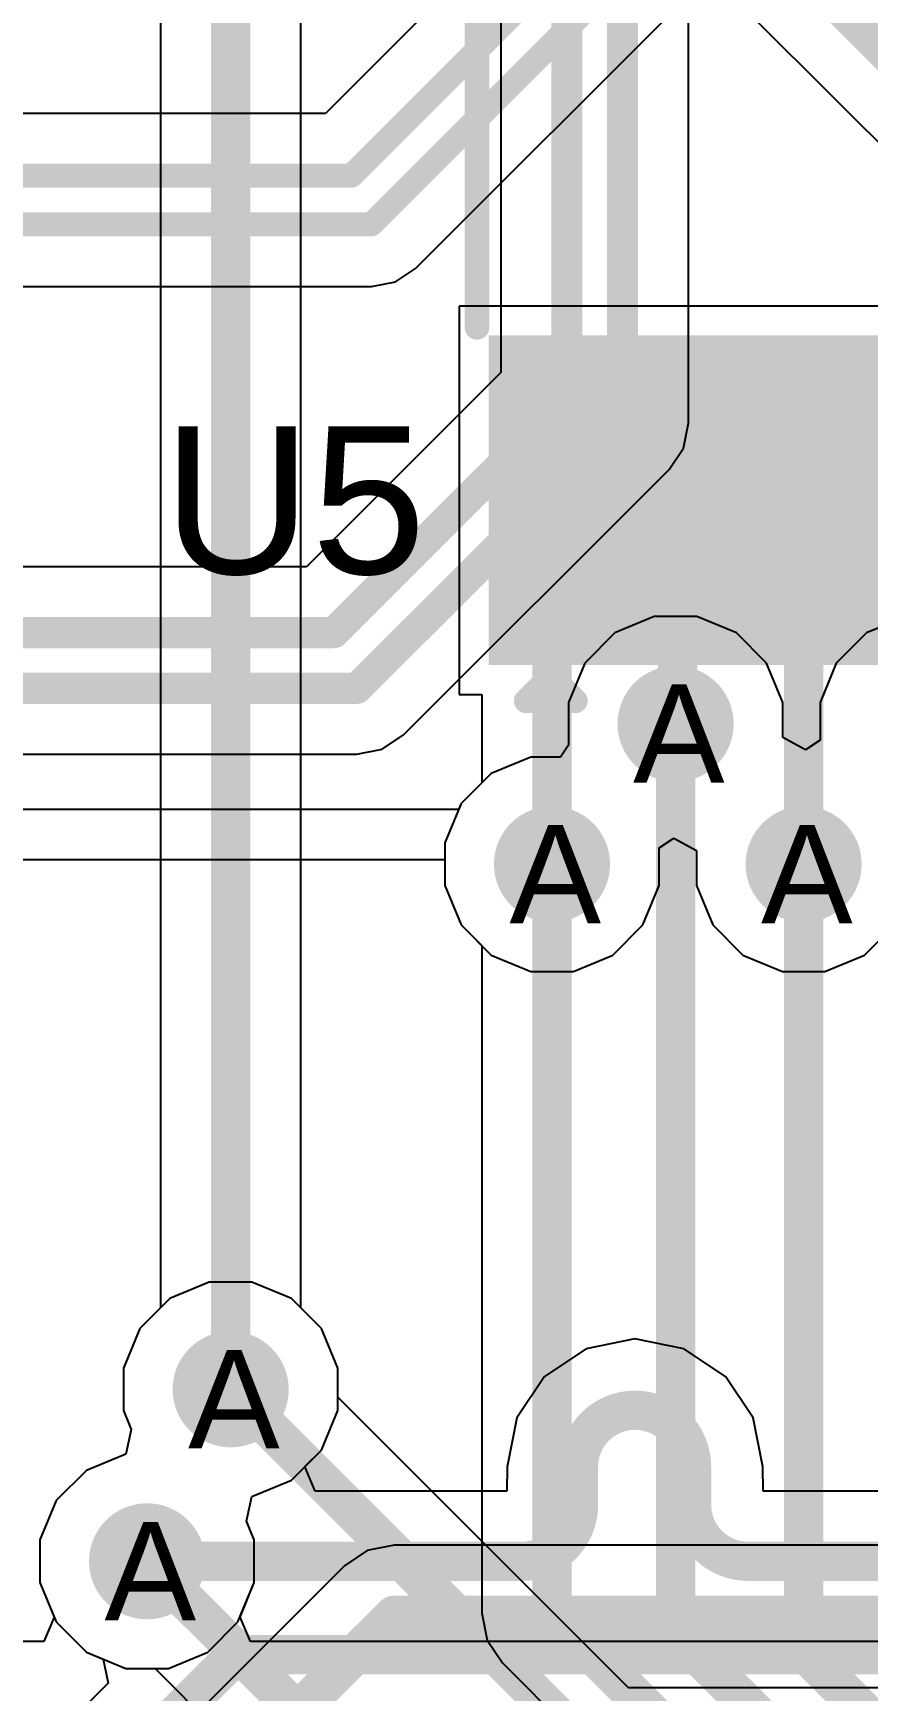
# Model space of a CAD drawing. Header units: inches. Extents: x 0 to 208, y 0 to 213.
# Drawn here: x 2.0308 to 2.2006, y 3.3466 to 3.684 of the extents above; entities that cross this region are included whole.
import ezdxf

# ---------------------------------------------------------------- set-up
doc = ezdxf.new("R2010")
doc.units = ezdxf.units.IN
doc.header["$MEASUREMENT"] = 0
for name, color, linetype in [('Bottom Layer', 5, 'Continuous'), ('Drill Drawing', 1, 'Continuous'), ('L2_GND1', 16, 'Continuous'), ('L3_SIG1', 76, 'Continuous'), ('L4_PWR', 90, 'Continuous'), ('L5_GND2', 156, 'Continuous'), ('L6_SIG2', 130, 'Continuous'), ('L7_GND3', 216, 'Continuous'), ('Top Layer', 1, 'Continuous'), ('Top Overlay', 2, 'Continuous'), ('Top Paste', 8, 'Continuous'), ('Top Solder', 216, 'Continuous'), ('Via Holes', 16, 'Continuous')]:
    doc.layers.add(name, color=color, linetype=linetype)
doc.styles.add('Arial', font='', dxfattribs={"height": 0.2})
doc.styles.get('Arial').set_extended_font_data('Arial')

# ---------------------------------------------------------------- blocks, each defined once
blk = doc.blocks.new('24_TSSOP_409')
at = {"layer": 'Top Layer'}
for points in [[(-0.1437, 0.14961), (-0.08464, 0.14961), (-0.08464, 0.13189), (-0.1437, 0.13189)], [(0.08465, 0.14961), (0.1437, 0.14961), (0.1437, 0.13189), (0.08465, 0.13189)], [(-0.1437, 0.12401), (-0.08464, 0.12401), (-0.08464, 0.1063), (-0.1437, 0.1063)], [(0.08465, 0.12401), (0.1437, 0.12401), (0.1437, 0.1063), (0.08465, 0.1063)], [(-0.1437, 0.09842), (-0.08464, 0.09842), (-0.08464, 0.08071), (-0.1437, 0.08071)], [(0.08465, 0.09842), (0.1437, 0.09842), (0.1437, 0.08071), (0.08465, 0.08071)], [(-0.1437, 0.07283), (-0.08464, 0.07283), (-0.08464, 0.05512), (-0.1437, 0.05512)], [(0.08465, 0.07283), (0.1437, 0.07283), (0.1437, 0.05512), (0.08465, 0.05512)], [(-0.1437, 0.04724), (-0.08464, 0.04724), (-0.08464, 0.02953), (-0.1437, 0.02953)], [(0.08465, 0.04724), (0.1437, 0.04724), (0.1437, 0.02953), (0.08465, 0.02953)], [(-0.1437, 0.02165), (-0.08464, 0.02165), (-0.08464, 0.00394), (-0.1437, 0.00394)], [(0.08465, 0.02165), (0.1437, 0.02165), (0.1437, 0.00394), (0.08465, 0.00394)], [(-0.1437, -0.00394), (-0.08464, -0.00394), (-0.08464, -0.02165), (-0.1437, -0.02165)], [(0.08465, -0.00394), (0.1437, -0.00394), (0.1437, -0.02165), (0.08465, -0.02165)], [(-0.1437, -0.02953), (-0.08464, -0.02953), (-0.08464, -0.04724), (-0.1437, -0.04724)], [(0.08465, -0.02953), (0.1437, -0.02953), (0.1437, -0.04724), (0.08465, -0.04724)], [(-0.1437, -0.05512), (-0.08464, -0.05512), (-0.08464, -0.07284), (-0.1437, -0.07284)], [(0.08465, -0.05512), (0.1437, -0.05512), (0.1437, -0.07284), (0.08465, -0.07284)], [(-0.1437, -0.08071), (-0.08464, -0.08071), (-0.08464, -0.09843), (-0.1437, -0.09843)], [(0.08465, -0.08071), (0.1437, -0.08071), (0.1437, -0.09843), (0.08465, -0.09843)], [(-0.1437, -0.1063), (-0.08464, -0.1063), (-0.08464, -0.12402), (-0.1437, -0.12402)], [(0.08465, -0.1063), (0.1437, -0.1063), (0.1437, -0.12402), (0.08465, -0.12402)], [(-0.1437, -0.13189), (-0.08464, -0.13189), (-0.08464, -0.14961), (-0.1437, -0.14961)], [(0.08465, -0.13189), (0.1437, -0.13189), (0.1437, -0.14961), (0.08465, -0.14961)]]:
    blk.add_hatch(color=1, dxfattribs=at).paths.add_polyline_path(points)
at = {"layer": 'Top Paste'}
for points in [[(-0.1437, 0.14961), (-0.08464, 0.14961), (-0.08464, 0.13189), (-0.1437, 0.13189)], [(0.08465, 0.14961), (0.1437, 0.14961), (0.1437, 0.13189), (0.08465, 0.13189)], [(-0.1437, 0.12401), (-0.08464, 0.12401), (-0.08464, 0.1063), (-0.1437, 0.1063)], [(0.08465, 0.12401), (0.1437, 0.12401), (0.1437, 0.1063), (0.08465, 0.1063)], [(-0.1437, 0.09842), (-0.08464, 0.09842), (-0.08464, 0.08071), (-0.1437, 0.08071)], [(0.08465, 0.09842), (0.1437, 0.09842), (0.1437, 0.08071), (0.08465, 0.08071)], [(-0.1437, 0.07283), (-0.08464, 0.07283), (-0.08464, 0.05512), (-0.1437, 0.05512)], [(0.08465, 0.07283), (0.1437, 0.07283), (0.1437, 0.05512), (0.08465, 0.05512)], [(-0.1437, 0.04724), (-0.08464, 0.04724), (-0.08464, 0.02953), (-0.1437, 0.02953)], [(0.08465, 0.04724), (0.1437, 0.04724), (0.1437, 0.02953), (0.08465, 0.02953)], [(-0.1437, 0.02165), (-0.08464, 0.02165), (-0.08464, 0.00394), (-0.1437, 0.00394)], [(0.08465, 0.02165), (0.1437, 0.02165), (0.1437, 0.00394), (0.08465, 0.00394)], [(-0.1437, -0.00394), (-0.08464, -0.00394), (-0.08464, -0.02165), (-0.1437, -0.02165)], [(0.08465, -0.00394), (0.1437, -0.00394), (0.1437, -0.02165), (0.08465, -0.02165)], [(-0.1437, -0.02953), (-0.08464, -0.02953), (-0.08464, -0.04724), (-0.1437, -0.04724)], [(0.08465, -0.02953), (0.1437, -0.02953), (0.1437, -0.04724), (0.08465, -0.04724)], [(-0.1437, -0.05512), (-0.08464, -0.05512), (-0.08464, -0.07284), (-0.1437, -0.07284)], [(0.08465, -0.05512), (0.1437, -0.05512), (0.1437, -0.07284), (0.08465, -0.07284)], [(-0.1437, -0.08071), (-0.08464, -0.08071), (-0.08464, -0.09843), (-0.1437, -0.09843)], [(0.08465, -0.08071), (0.1437, -0.08071), (0.1437, -0.09843), (0.08465, -0.09843)], [(-0.1437, -0.1063), (-0.08464, -0.1063), (-0.08464, -0.12402), (-0.1437, -0.12402)], [(0.08465, -0.1063), (0.1437, -0.1063), (0.1437, -0.12402), (0.08465, -0.12402)], [(-0.1437, -0.13189), (-0.08464, -0.13189), (-0.08464, -0.14961), (-0.1437, -0.14961)], [(0.08465, -0.13189), (0.1437, -0.13189), (0.1437, -0.14961), (0.08465, -0.14961)]]:
    blk.add_hatch(color=8, dxfattribs=at).paths.add_polyline_path(points)
at = {"layer": 'Top Solder'}
for points in [[(-0.1477, 0.15361), (-0.08064, 0.15361), (-0.08064, 0.12789), (-0.1477, 0.12789)], [(0.08065, 0.15361), (0.1477, 0.15361), (0.1477, 0.12789), (0.08065, 0.12789)], [(-0.1477, 0.12801), (-0.08064, 0.12801), (-0.08064, 0.1023), (-0.1477, 0.1023)], [(0.08065, 0.12801), (0.1477, 0.12801), (0.1477, 0.1023), (0.08065, 0.1023)], [(-0.1477, 0.10242), (-0.08064, 0.10242), (-0.08064, 0.07671), (-0.1477, 0.07671)], [(0.08065, 0.10242), (0.1477, 0.10242), (0.1477, 0.07671), (0.08065, 0.07671)], [(-0.1477, 0.07683), (-0.08064, 0.07683), (-0.08064, 0.05112), (-0.1477, 0.05112)], [(0.08065, 0.07683), (0.1477, 0.07683), (0.1477, 0.05112), (0.08065, 0.05112)], [(-0.1477, 0.05124), (-0.08064, 0.05124), (-0.08064, 0.02553), (-0.1477, 0.02553)], [(0.08065, 0.05124), (0.1477, 0.05124), (0.1477, 0.02553), (0.08065, 0.02553)], [(-0.1477, 0.02565), (-0.08064, 0.02565), (-0.08064, -0.00006), (-0.1477, -0.00006)], [(0.08065, 0.02565), (0.1477, 0.02565), (0.1477, -0.00006), (0.08065, -0.00006)], [(-0.1477, 0.00006), (-0.08064, 0.00006), (-0.08064, -0.02565), (-0.1477, -0.02565)], [(0.08065, 0.00006), (0.1477, 0.00006), (0.1477, -0.02565), (0.08065, -0.02565)], [(-0.1477, -0.02553), (-0.08064, -0.02553), (-0.08064, -0.05124), (-0.1477, -0.05124)], [(0.08065, -0.02553), (0.1477, -0.02553), (0.1477, -0.05124), (0.08065, -0.05124)], [(-0.1477, -0.05112), (-0.08064, -0.05112), (-0.08064, -0.07684), (-0.1477, -0.07684)], [(0.08065, -0.05112), (0.1477, -0.05112), (0.1477, -0.07684), (0.08065, -0.07684)], [(-0.1477, -0.07671), (-0.08064, -0.07671), (-0.08064, -0.10243), (-0.1477, -0.10243)], [(0.08065, -0.07671), (0.1477, -0.07671), (0.1477, -0.10243), (0.08065, -0.10243)], [(-0.1477, -0.1023), (-0.08064, -0.1023), (-0.08064, -0.12802), (-0.1477, -0.12802)], [(0.08065, -0.1023), (0.1477, -0.1023), (0.1477, -0.12802), (0.08065, -0.12802)], [(-0.1477, -0.12789), (-0.08064, -0.12789), (-0.08064, -0.15361), (-0.1477, -0.15361)], [(0.08065, -0.12789), (0.1477, -0.12789), (0.1477, -0.15361), (0.08065, -0.15361)]]:
    blk.add_hatch(color=216, dxfattribs=at).paths.add_polyline_path(points)
at = {"layer": 'Top Overlay'}
for points in [[(-0.079, 0.156, 0.005, 0.005, 0), (0.077, 0.156, 0.005, 0.005, 0)], [(-0.155, 0.146, 0.005, 0.005, 0), (-0.155, 0.136, 0.005, 0.005, 0)], [(-0.155, 0.146, 0.005, 0.005, 0), (-0.15, 0.141, 0.005, 0.005, 0)], [(-0.15, 0.141, 0.005, 0.005, 0), (-0.155, 0.136, 0.005, 0.005, 0)], [(-0.079, -0.156, 0.005, 0.005, 0), (0.077, -0.156, 0.005, 0.005, 0)]]:
    blk.add_lwpolyline(points, format="xyseb", dxfattribs=at)
for points in [[(-0.08025, 0.156, 0.0025, 0.0025, 1), (-0.07775, 0.156, 0.0025, 0.0025, 1)], [(0.07575, 0.156, 0.0025, 0.0025, 1), (0.07825, 0.156, 0.0025, 0.0025, 1)], [(-0.15625, 0.146, 0.0025, 0.0025, 1), (-0.15375, 0.146, 0.0025, 0.0025, 1)], [(-0.15625, 0.146, 0.0025, 0.0025, 1), (-0.15375, 0.146, 0.0025, 0.0025, 1)], [(-0.15125, 0.141, 0.0025, 0.0025, 1), (-0.14875, 0.141, 0.0025, 0.0025, 1)], [(-0.15125, 0.141, 0.0025, 0.0025, 1), (-0.14875, 0.141, 0.0025, 0.0025, 1)], [(-0.15625, 0.136, 0.0025, 0.0025, 1), (-0.15375, 0.136, 0.0025, 0.0025, 1)], [(-0.15625, 0.136, 0.0025, 0.0025, 1), (-0.15375, 0.136, 0.0025, 0.0025, 1)], [(-0.08025, -0.156, 0.0025, 0.0025, 1), (-0.07775, -0.156, 0.0025, 0.0025, 1)], [(0.07575, -0.156, 0.0025, 0.0025, 1), (0.07825, -0.156, 0.0025, 0.0025, 1)]]:
    blk.add_lwpolyline(points, format="xyseb", close=True, dxfattribs=at)

msp = doc.modelspace()

# ---------------------------------------------------------------- hatches: boundary and pattern name
at = {"layer": 'Bottom Layer'}
h = msp.add_hatch(color=5, dxfattribs=at)
edge = h.paths.add_edge_path()
edge.add_arc((2.1615, 3.54345), 0.01181, 0, 360)
h = msp.add_hatch(color=5, dxfattribs=at)
edge = h.paths.add_edge_path()
edge.add_arc((2.13636, 3.51487), 0.01181, 0, 360)
h = msp.add_hatch(color=5, dxfattribs=at)
edge = h.paths.add_edge_path()
edge.add_arc((2.18754, 3.51487), 0.01181, 0, 360)
h = msp.add_hatch(color=5, dxfattribs=at)
edge = h.paths.add_edge_path()
edge.add_arc((2.071, 3.408), 0.01181, 0, 360)
h = msp.add_hatch(color=5, dxfattribs=at)
edge = h.paths.add_edge_path()
edge.add_arc((2.054, 3.373), 0.01181, 0, 360)
at = {"layer": 'L2_GND1'}
h = msp.add_hatch(color=16, dxfattribs=at)
edge = h.paths.add_edge_path()
edge.add_arc((2.1615, 3.54345), 0.01181, 0, 360)
h = msp.add_hatch(color=16, dxfattribs=at)
edge = h.paths.add_edge_path()
edge.add_arc((2.13636, 3.51487), 0.01181, 0, 360)
h = msp.add_hatch(color=16, dxfattribs=at)
edge = h.paths.add_edge_path()
edge.add_arc((2.18754, 3.51487), 0.01181, 0, 360)
h = msp.add_hatch(color=16, dxfattribs=at)
edge = h.paths.add_edge_path()
edge.add_arc((2.071, 3.408), 0.01181, 0, 360)
h = msp.add_hatch(color=16, dxfattribs=at)
edge = h.paths.add_edge_path()
edge.add_arc((2.054, 3.373), 0.01181, 0, 360)
at = {"layer": 'L3_SIG1'}
h = msp.add_hatch(color=76, dxfattribs=at)
edge = h.paths.add_edge_path()
edge.add_arc((2.1615, 3.54345), 0.01181, 0, 360)
h = msp.add_hatch(color=76, dxfattribs=at)
edge = h.paths.add_edge_path()
edge.add_arc((2.13636, 3.51487), 0.01181, 0, 360)
h = msp.add_hatch(color=76, dxfattribs=at)
edge = h.paths.add_edge_path()
edge.add_arc((2.18754, 3.51487), 0.01181, 0, 360)
h = msp.add_hatch(color=76, dxfattribs=at)
edge = h.paths.add_edge_path()
edge.add_arc((2.071, 3.408), 0.01181, 0, 360)
h = msp.add_hatch(color=76, dxfattribs=at)
edge = h.paths.add_edge_path()
edge.add_arc((2.054, 3.373), 0.01181, 0, 360)
at = {"layer": 'L4_PWR'}
h = msp.add_hatch(color=90, dxfattribs=at)
edge = h.paths.add_edge_path()
edge.add_arc((2.1615, 3.54345), 0.01181, 0, 360)
h = msp.add_hatch(color=90, dxfattribs=at)
edge = h.paths.add_edge_path()
edge.add_arc((2.13636, 3.51487), 0.01181, 0, 360)
h = msp.add_hatch(color=90, dxfattribs=at)
edge = h.paths.add_edge_path()
edge.add_arc((2.18754, 3.51487), 0.01181, 0, 360)
h = msp.add_hatch(color=90, dxfattribs=at)
edge = h.paths.add_edge_path()
edge.add_arc((2.071, 3.408), 0.01181, 0, 360)
h = msp.add_hatch(color=90, dxfattribs=at)
edge = h.paths.add_edge_path()
edge.add_arc((2.054, 3.373), 0.01181, 0, 360)
at = {"layer": 'L5_GND2'}
h = msp.add_hatch(color=156, dxfattribs=at)
edge = h.paths.add_edge_path()
edge.add_arc((2.1615, 3.54345), 0.01181, 0, 360)
h = msp.add_hatch(color=156, dxfattribs=at)
edge = h.paths.add_edge_path()
edge.add_arc((2.13636, 3.51487), 0.01181, 0, 360)
h = msp.add_hatch(color=156, dxfattribs=at)
edge = h.paths.add_edge_path()
edge.add_arc((2.18754, 3.51487), 0.01181, 0, 360)
h = msp.add_hatch(color=156, dxfattribs=at)
edge = h.paths.add_edge_path()
edge.add_arc((2.071, 3.408), 0.01181, 0, 360)
h = msp.add_hatch(color=156, dxfattribs=at)
edge = h.paths.add_edge_path()
edge.add_arc((2.054, 3.373), 0.01181, 0, 360)
at = {"layer": 'L6_SIG2'}
h = msp.add_hatch(color=130, dxfattribs=at)
edge = h.paths.add_edge_path()
edge.add_arc((2.1615, 3.54345), 0.01181, 0, 360)
h = msp.add_hatch(color=130, dxfattribs=at)
edge = h.paths.add_edge_path()
edge.add_arc((2.13636, 3.51487), 0.01181, 0, 360)
h = msp.add_hatch(color=130, dxfattribs=at)
edge = h.paths.add_edge_path()
edge.add_arc((2.18754, 3.51487), 0.01181, 0, 360)
h = msp.add_hatch(color=130, dxfattribs=at)
edge = h.paths.add_edge_path()
edge.add_arc((2.071, 3.408), 0.01181, 0, 360)
h = msp.add_hatch(color=130, dxfattribs=at)
edge = h.paths.add_edge_path()
edge.add_arc((2.054, 3.373), 0.01181, 0, 360)
at = {"layer": 'L7_GND3'}
h = msp.add_hatch(color=216, dxfattribs=at)
edge = h.paths.add_edge_path()
edge.add_arc((2.1615, 3.54345), 0.01181, 0, 360)
h = msp.add_hatch(color=216, dxfattribs=at)
edge = h.paths.add_edge_path()
edge.add_arc((2.13636, 3.51487), 0.01181, 0, 360)
h = msp.add_hatch(color=216, dxfattribs=at)
edge = h.paths.add_edge_path()
edge.add_arc((2.18754, 3.51487), 0.01181, 0, 360)
h = msp.add_hatch(color=216, dxfattribs=at)
edge = h.paths.add_edge_path()
edge.add_arc((2.071, 3.408), 0.01181, 0, 360)
h = msp.add_hatch(color=216, dxfattribs=at)
edge = h.paths.add_edge_path()
edge.add_arc((2.054, 3.373), 0.01181, 0, 360)
at = {"layer": 'Top Layer'}
h = msp.add_hatch(color=1, dxfattribs=at)
edge = h.paths.add_edge_path()
edge.add_arc((2.1615, 3.54345), 0.01181, 0, 360)
h = msp.add_hatch(color=1, dxfattribs=at)
edge = h.paths.add_edge_path()
edge.add_arc((2.13636, 3.51487), 0.01181, 0, 360)
h = msp.add_hatch(color=1, dxfattribs=at)
edge = h.paths.add_edge_path()
edge.add_arc((2.18754, 3.51487), 0.01181, 0, 360)
h = msp.add_hatch(color=1, dxfattribs=at)
edge = h.paths.add_edge_path()
edge.add_arc((2.071, 3.408), 0.01181, 0, 360)
h = msp.add_hatch(color=1, dxfattribs=at)
edge = h.paths.add_edge_path()
edge.add_arc((2.054, 3.373), 0.01181, 0, 360)
at = {"layer": 'Via Holes'}
h = msp.add_hatch(color=7, dxfattribs=at)
edge = h.paths.add_edge_path()
edge.add_arc((2.1615, 3.54345), 0.00591, 0, 360)
h = msp.add_hatch(color=7, dxfattribs=at)
edge = h.paths.add_edge_path()
edge.add_arc((2.13636, 3.51487), 0.00591, 0, 360)
h = msp.add_hatch(color=7, dxfattribs=at)
edge = h.paths.add_edge_path()
edge.add_arc((2.18754, 3.51487), 0.00591, 0, 360)
h = msp.add_hatch(color=7, dxfattribs=at)
edge = h.paths.add_edge_path()
edge.add_arc((2.071, 3.408), 0.00591, 0, 360)
h = msp.add_hatch(color=7, dxfattribs=at)
edge = h.paths.add_edge_path()
edge.add_arc((2.054, 3.373), 0.00591, 0, 360)

# ---------------------------------------------------------------- linework, layer by layer
at = {"layer": 'Bottom Layer'}
for p, q in [((2.12594, 3.90147), (2.12594, 3.61492)), ((2.16412, 3.60467), (2.16412, 3.90147)), ((2.17791, 3.68662), (2.27473, 3.5898)), ((2.12594, 3.61492), (2.08644, 3.57542)), ((2.16309, 3.59953), (2.16412, 3.60467)), ((2.16412, 3.60467), (2.16412, 3.60467)), ((2.16018, 3.59518), (2.16309, 3.59953)), ((2.10618, 3.54118), (2.16018, 3.59518)), ((2.08644, 3.57542), (1.79681, 3.57542)), ((2.15716, 3.56526), (2.14915, 3.56194)), ((2.16584, 3.56526), (2.15716, 3.56526)), ((2.17386, 3.56194), (2.16584, 3.56526)), ((2.20834, 3.56526), (2.20033, 3.56194)), ((2.14915, 3.56194), (2.14301, 3.55581)), ((2.17999, 3.55581), (2.17386, 3.56194)), ((2.20033, 3.56194), (2.19419, 3.55581)), ((2.14301, 3.55581), (2.13969, 3.54779)), ((2.18331, 3.54779), (2.17999, 3.55581)), ((2.19419, 3.55581), (2.19087, 3.54779)), ((2.13969, 3.54779), (2.13969, 3.53911)), ((2.18331, 3.54063), (2.18331, 3.54779)), ((2.19087, 3.54779), (2.19087, 3.54013)), ((2.10183, 3.53827), (2.10618, 3.54118)), ((2.13969, 3.53911), (2.13806, 3.53668)), ((2.18791, 3.53814), (2.18331, 3.54063)), ((2.19087, 3.54013), (2.18791, 3.53814)), ((1.79681, 3.53725), (2.09669, 3.53725)), ((2.09669, 3.53725), (2.10183, 3.53827)), ((2.09669, 3.53725), (2.09669, 3.53725)), ((2.13203, 3.53668), (2.12401, 3.53336)), ((2.13806, 3.53668), (2.13203, 3.53668)), ((2.12401, 3.53336), (2.11787, 3.52722)), ((2.11787, 3.52722), (2.11455, 3.5192)), ((2.11455, 3.5192), (2.11455, 3.51053)), ((2.15817, 3.51819), (2.16114, 3.52018)), ((2.16114, 3.52018), (2.16573, 3.51769)), ((2.15817, 3.51053), (2.15817, 3.51819)), ((2.16573, 3.51769), (2.16573, 3.51053)), ((2.11455, 3.51053), (2.11787, 3.50251)), ((2.15485, 3.50251), (2.15817, 3.51053)), ((2.16573, 3.51053), (2.16905, 3.50251)), ((2.11787, 3.50251), (2.12401, 3.49638)), ((2.14872, 3.49638), (2.15485, 3.50251)), ((2.16905, 3.50251), (2.17519, 3.49638)), ((2.1999, 3.49638), (2.20603, 3.50251)), ((2.12401, 3.49638), (2.13203, 3.49306)), ((2.1407, 3.49306), (2.14872, 3.49638)), ((2.17519, 3.49638), (2.18321, 3.49306)), ((2.19188, 3.49306), (2.1999, 3.49638)), ((2.13203, 3.49306), (2.1407, 3.49306)), ((2.18321, 3.49306), (2.19188, 3.49306)), ((2.06666, 3.42981), (2.05865, 3.42649)), ((2.07534, 3.42981), (2.06666, 3.42981)), ((2.08335, 3.42649), (2.07534, 3.42981)), ((2.05865, 3.42649), (2.05251, 3.42035)), ((2.08949, 3.42035), (2.08335, 3.42649)), ((2.05251, 3.42035), (2.04919, 3.41234)), ((2.09281, 3.41234), (2.08949, 3.42035)), ((2.04919, 3.41234), (2.04919, 3.40366)), ((2.09281, 3.40366), (2.09281, 3.41234)), ((2.04919, 3.40366), (2.05078, 3.39981)), ((2.08949, 3.39565), (2.09281, 3.40366)), ((2.05078, 3.39981), (2.04966, 3.39481)), ((2.04966, 3.39481), (2.04165, 3.39149)), ((2.08335, 3.38951), (2.08949, 3.39565)), ((2.04165, 3.39149), (2.03551, 3.38535)), ((2.07534, 3.38619), (2.08335, 3.38951)), ((2.03551, 3.38535), (2.03219, 3.37734)), ((2.07422, 3.38119), (2.07534, 3.38619)), ((2.07581, 3.37734), (2.07422, 3.38119)), ((2.03219, 3.37734), (2.03219, 3.36866)), ((2.07581, 3.36866), (2.07581, 3.37734)), ((2.03219, 3.36866), (2.03551, 3.36065)), ((2.07249, 3.36065), (2.07581, 3.36866)), ((2.03551, 3.36065), (2.04165, 3.35451)), ((2.06636, 3.35451), (2.07249, 3.36065)), ((2.04165, 3.35451), (2.04966, 3.35119)), ((2.05834, 3.35119), (2.06636, 3.35451)), ((2.04966, 3.35119), (2.05834, 3.35119))]:
    msp.add_line(p, q, dxfattribs=at)
for points in [[(2.15069, 3.60467, 0.00633, 0.00633, 0), (2.15069, 4.06446, 0.00633, 0.00633, 0)], [(2.13936, 3.60936, 0.00633, 0.00633, 0), (2.13936, 4.05539, 0.00633, 0.00633, 0)], [(2.188, 3.69672, 0.008, 0.008, 0), (2.289, 3.59572, 0.008, 0.008, 0)], [(2.092, 3.562, 0.00633, 0.00633, 0), (2.13936, 3.60936, 0.00633, 0.00633, 0)], [(2.09669, 3.55067, 0.00633, 0.00633, 0), (2.15069, 3.60467, 0.00633, 0.00633, 0)], [(1.78735, 3.562, 0.00633, 0.00633, 0), (2.092, 3.562, 0.00633, 0.00633, 0)], [(1.78735, 3.55067, 0.00633, 0.00633, 0), (2.09669, 3.55067, 0.00633, 0.00633, 0)]]:
    msp.add_lwpolyline(points, format="xyseb", dxfattribs=at)
for points in [[(2.13778, 3.60936, 0.00316, 0.00316, 1), (2.14095, 3.60936, 0.00316, 0.00316, 1)], [(2.13778, 3.60936, 0.00316, 0.00316, 1), (2.14095, 3.60936, 0.00316, 0.00316, 1)], [(2.14911, 3.60467, 0.00316, 0.00316, 1), (2.15228, 3.60467, 0.00316, 0.00316, 1)], [(2.14911, 3.60467, 0.00316, 0.00316, 1), (2.15228, 3.60467, 0.00316, 0.00316, 1)], [(2.09042, 3.562, 0.00316, 0.00316, 1), (2.09358, 3.562, 0.00316, 0.00316, 1)], [(2.09042, 3.562, 0.00316, 0.00316, 1), (2.09358, 3.562, 0.00316, 0.00316, 1)], [(2.09511, 3.55067, 0.00316, 0.00316, 1), (2.09828, 3.55067, 0.00316, 0.00316, 1)], [(2.09511, 3.55067, 0.00316, 0.00316, 1), (2.09828, 3.55067, 0.00316, 0.00316, 1)]]:
    msp.add_lwpolyline(points, format="xyseb", close=True, dxfattribs=at)
at = {"layer": 'L2_GND1'}
for p, q in [((2.15716, 3.56526), (2.14915, 3.56194)), ((2.16584, 3.56526), (2.15716, 3.56526)), ((2.17386, 3.56194), (2.16584, 3.56526)), ((2.20834, 3.56526), (2.20033, 3.56194)), ((2.14915, 3.56194), (2.14301, 3.55581)), ((2.17999, 3.55581), (2.17386, 3.56194)), ((2.20033, 3.56194), (2.19419, 3.55581)), ((2.14301, 3.55581), (2.13969, 3.54779)), ((2.18331, 3.54779), (2.17999, 3.55581)), ((2.19419, 3.55581), (2.19087, 3.54779)), ((2.13969, 3.54779), (2.13969, 3.53911)), ((2.18331, 3.54063), (2.18331, 3.54779)), ((2.19087, 3.54779), (2.19087, 3.54013)), ((2.13969, 3.53911), (2.13806, 3.53668)), ((2.18791, 3.53814), (2.18331, 3.54063)), ((2.19087, 3.54013), (2.18791, 3.53814)), ((2.13203, 3.53668), (2.12401, 3.53336)), ((2.13806, 3.53668), (2.13203, 3.53668)), ((2.12401, 3.53336), (2.11787, 3.52722)), ((2.11737, 3.526), (1.79735, 3.526)), ((2.11787, 3.52722), (2.11737, 3.526)), ((2.15817, 3.51819), (2.16114, 3.52018)), ((2.16114, 3.52018), (2.16573, 3.51769)), ((1.79735, 3.5158), (2.11455, 3.5158)), ((2.11455, 3.5158), (2.11455, 3.51053)), ((2.15817, 3.51053), (2.15817, 3.51819)), ((2.16573, 3.51769), (2.16573, 3.51053)), ((2.11455, 3.51053), (2.11787, 3.50251)), ((2.15485, 3.50251), (2.15817, 3.51053)), ((2.16573, 3.51053), (2.16905, 3.50251)), ((2.11787, 3.50251), (2.12401, 3.49638)), ((2.14872, 3.49638), (2.15485, 3.50251)), ((2.16905, 3.50251), (2.17519, 3.49638)), ((2.1999, 3.49638), (2.20603, 3.50251)), ((2.12401, 3.49638), (2.13203, 3.49306)), ((2.1407, 3.49306), (2.14872, 3.49638)), ((2.17519, 3.49638), (2.18321, 3.49306)), ((2.19188, 3.49306), (2.1999, 3.49638)), ((2.13203, 3.49306), (2.1407, 3.49306)), ((2.18321, 3.49306), (2.19188, 3.49306)), ((2.06666, 3.42981), (2.05865, 3.42649)), ((2.07534, 3.42981), (2.06666, 3.42981)), ((2.08335, 3.42649), (2.07534, 3.42981)), ((2.05865, 3.42649), (2.05251, 3.42035)), ((2.08949, 3.42035), (2.08335, 3.42649)), ((2.05251, 3.42035), (2.04919, 3.41234)), ((2.09281, 3.41234), (2.08949, 3.42035)), ((2.15324, 3.41825), (2.14329, 3.41627)), ((2.16319, 3.41627), (2.15324, 3.41825)), ((2.14329, 3.41627), (2.13485, 3.41064)), ((2.17162, 3.41064), (2.16319, 3.41627)), ((2.04919, 3.41234), (2.04919, 3.40366)), ((2.09281, 3.40366), (2.09281, 3.41234)), ((2.13485, 3.41064), (2.12922, 3.4022)), ((2.17726, 3.4022), (2.17162, 3.41064)), ((2.04919, 3.40366), (2.05078, 3.39981)), ((2.08949, 3.39565), (2.09281, 3.40366)), ((2.12922, 3.4022), (2.12724, 3.39225)), ((2.17924, 3.39225), (2.17726, 3.4022)), ((2.05078, 3.39981), (2.04966, 3.39481)), ((2.04966, 3.39481), (2.04165, 3.39149)), ((2.08612, 3.39227), (2.08949, 3.39565)), ((2.04165, 3.39149), (2.03551, 3.38535)), ((2.08819, 3.38727), (2.08612, 3.39227)), ((2.12724, 3.39225), (2.12718, 3.38727)), ((2.12724, 3.39225), (2.12724, 3.39225)), ((2.17929, 3.38727), (2.17924, 3.39225)), ((2.17924, 3.39225), (2.17924, 3.39225)), ((2.03551, 3.38535), (2.03219, 3.37734)), ((2.12718, 3.38727), (2.08819, 3.38727)), ((2.21716, 3.38727), (2.17929, 3.38727)), ((2.03219, 3.37734), (2.03219, 3.36866)), ((2.03219, 3.36866), (2.03551, 3.36065)), ((2.03551, 3.36065), (2.04165, 3.35451)), ((2.04165, 3.35451), (2.04509, 3.35308)), ((2.04509, 3.35308), (2.04606, 3.34818)), ((2.04606, 3.34818), (2.00817, 3.31028))]:
    msp.add_line(p, q, dxfattribs=at)
for points in [[(2.14174, 3.39225, 0.008, 0.008, -1), (2.16474, 3.39225, 0.008, 0.008, 0)], [(2.14174, 3.3845, 0.008, 0.008, 0), (2.14174, 3.39225, 0.008, 0.008, 0)], [(2.16474, 3.3845, 0.008, 0.008, 0), (2.16474, 3.39225, 0.008, 0.008, 0)], [(2.14174, 3.3845, 0.008, 0.008, -0.414214), (2.13024, 3.373, 0.008, 0.008, 0)], [(2.17624, 3.373, 0.008, 0.008, -0.414214), (2.16474, 3.3845, 0.008, 0.008, 0)], [(2.054, 3.373, 0.008, 0.008, 0), (2.12624, 3.373, 0.008, 0.008, 0)], [(2.12624, 3.373, 0.008, 0.008, 0), (2.13024, 3.373, 0.008, 0.008, 0)], [(2.17624, 3.373, 0.008, 0.008, 0), (2.24155, 3.373, 0.008, 0.008, 0)], [(2.00654, 3.28847, 0.008, 0.008, 0), (2.07207, 3.354, 0.008, 0.008, 0)], [(2.07207, 3.354, 0.008, 0.008, 0), (4.33033, 3.354, 0.008, 0.008, 0)]]:
    msp.add_lwpolyline(points, format="xyseb", dxfattribs=at)
for points in [[(2.13974, 3.39225, 0.004, 0.004, 1), (2.14374, 3.39225, 0.004, 0.004, 1)], [(2.13974, 3.39225, 0.004, 0.004, 1), (2.14374, 3.39225, 0.004, 0.004, 1)], [(2.16274, 3.39225, 0.004, 0.004, 1), (2.16674, 3.39225, 0.004, 0.004, 1)], [(2.16274, 3.39225, 0.004, 0.004, 1), (2.16674, 3.39225, 0.004, 0.004, 1)], [(2.13974, 3.3845, 0.004, 0.004, 1), (2.14374, 3.3845, 0.004, 0.004, 1)], [(2.13974, 3.3845, 0.004, 0.004, 1), (2.14374, 3.3845, 0.004, 0.004, 1)], [(2.16274, 3.3845, 0.004, 0.004, 1), (2.16674, 3.3845, 0.004, 0.004, 1)], [(2.16274, 3.3845, 0.004, 0.004, 1), (2.16674, 3.3845, 0.004, 0.004, 1)], [(2.052, 3.373, 0.004, 0.004, 1), (2.056, 3.373, 0.004, 0.004, 1)], [(2.12424, 3.373, 0.004, 0.004, 1), (2.12824, 3.373, 0.004, 0.004, 1)], [(2.12424, 3.373, 0.004, 0.004, 1), (2.12824, 3.373, 0.004, 0.004, 1)], [(2.12824, 3.373, 0.004, 0.004, 1), (2.13224, 3.373, 0.004, 0.004, 1)], [(2.12824, 3.373, 0.004, 0.004, 1), (2.13224, 3.373, 0.004, 0.004, 1)], [(2.17424, 3.373, 0.004, 0.004, 1), (2.17824, 3.373, 0.004, 0.004, 1)], [(2.17424, 3.373, 0.004, 0.004, 1), (2.17824, 3.373, 0.004, 0.004, 1)], [(2.07007, 3.354, 0.004, 0.004, 1), (2.07407, 3.354, 0.004, 0.004, 1)], [(2.07007, 3.354, 0.004, 0.004, 1), (2.07407, 3.354, 0.004, 0.004, 1)]]:
    msp.add_lwpolyline(points, format="xyseb", close=True, dxfattribs=at)
at = {"layer": 'L3_SIG1'}
for p, q in [((2.08527, 3.42457), (2.08527, 3.69357)), ((2.05673, 3.68766), (2.05673, 3.42457)), ((2.15716, 3.56526), (2.14915, 3.56194)), ((2.16584, 3.56526), (2.15716, 3.56526)), ((2.17386, 3.56194), (2.16584, 3.56526)), ((2.20834, 3.56526), (2.20033, 3.56194)), ((2.14915, 3.56194), (2.14301, 3.55581)), ((2.17999, 3.55581), (2.17386, 3.56194)), ((2.20033, 3.56194), (2.19419, 3.55581)), ((2.14301, 3.55581), (2.13969, 3.54779)), ((2.18331, 3.54779), (2.17999, 3.55581)), ((2.19419, 3.55581), (2.19087, 3.54779)), ((2.13969, 3.54779), (2.13969, 3.53911)), ((2.18331, 3.54063), (2.18331, 3.54779)), ((2.19087, 3.54779), (2.19087, 3.54013)), ((2.13969, 3.53911), (2.13806, 3.53668)), ((2.18791, 3.53814), (2.18331, 3.54063)), ((2.19087, 3.54013), (2.18791, 3.53814)), ((2.13203, 3.53668), (2.12401, 3.53336)), ((2.13806, 3.53668), (2.13203, 3.53668)), ((2.12401, 3.53336), (2.11787, 3.52722)), ((2.11787, 3.52722), (2.11455, 3.5192)), ((2.11455, 3.5192), (2.11455, 3.51053)), ((2.11455, 3.51053), (2.11787, 3.50251)), ((2.11787, 3.50251), (2.12209, 3.4983)), ((2.12209, 3.4983), (2.12209, 3.36242)), ((2.05673, 3.42457), (2.05251, 3.42035)), ((2.08949, 3.42035), (2.08527, 3.42457)), ((2.05251, 3.42035), (2.04919, 3.41234)), ((2.09281, 3.41234), (2.08949, 3.42035)), ((2.04919, 3.41234), (2.04919, 3.40366)), ((2.09281, 3.40366), (2.09281, 3.41234)), ((2.04919, 3.40366), (2.05078, 3.39981)), ((2.08949, 3.39565), (2.09281, 3.40366)), ((2.05078, 3.39981), (2.04966, 3.39481)), ((2.04966, 3.39481), (2.04165, 3.39149)), ((2.08335, 3.38951), (2.08949, 3.39565)), ((2.04165, 3.39149), (2.03551, 3.38535)), ((2.07534, 3.38619), (2.08335, 3.38951)), ((2.03551, 3.38535), (2.03219, 3.37734)), ((2.07422, 3.38119), (2.07534, 3.38619)), ((2.07581, 3.37734), (2.07422, 3.38119)), ((2.03219, 3.37734), (2.03219, 3.36866)), ((2.07581, 3.36866), (2.07581, 3.37734)), ((2.03219, 3.36866), (2.03551, 3.36065)), ((2.07249, 3.36065), (2.07581, 3.36866)), ((2.03551, 3.36065), (2.04165, 3.35451)), ((2.06636, 3.35451), (2.07249, 3.36065)), ((2.12209, 3.36242), (2.12209, 3.36242)), ((2.12209, 3.36242), (2.12318, 3.35696)), ((2.12318, 3.35696), (2.12627, 3.35233)), ((2.04165, 3.35451), (2.04966, 3.35119)), ((2.05834, 3.35119), (2.06636, 3.35451)), ((2.04966, 3.35119), (2.05834, 3.35119)), ((2.12627, 3.35233), (2.16155, 3.31705))]:
    msp.add_line(p, q, dxfattribs=at)
for points in [[(2.071, 3.408, 0.008, 0.008, 0), (2.071, 3.69357, 0.008, 0.008, 0)], [(2.1615, 3.3585, 0.008, 0.008, 0), (2.1615, 3.54345, 0.008, 0.008, 0)], [(2.13636, 3.36242, 0.008, 0.008, 0), (2.13636, 3.51487, 0.008, 0.008, 0)], [(2.18754, 3.35467, 0.008, 0.008, 0), (2.18754, 3.51487, 0.008, 0.008, 0)], [(2.13636, 3.36242, 0.008, 0.008, 0), (2.83379, 2.665, 0.008, 0.008, 0)], [(2.1615, 3.3585, 0.008, 0.008, 0), (2.827, 2.693, 0.008, 0.008, 0)], [(2.18754, 3.35467, 0.008, 0.008, 0), (2.82361, 2.71861, 0.008, 0.008, 0)]]:
    msp.add_lwpolyline(points, format="xyseb", dxfattribs=at)
for points in [[(2.1595, 3.54345, 0.004, 0.004, 1), (2.1635, 3.54345, 0.004, 0.004, 1)], [(2.13436, 3.51487, 0.004, 0.004, 1), (2.13836, 3.51487, 0.004, 0.004, 1)], [(2.18554, 3.51487, 0.004, 0.004, 1), (2.18954, 3.51487, 0.004, 0.004, 1)], [(2.069, 3.408, 0.004, 0.004, 1), (2.073, 3.408, 0.004, 0.004, 1)], [(2.13436, 3.36242, 0.004, 0.004, 1), (2.13836, 3.36242, 0.004, 0.004, 1)], [(2.13436, 3.36242, 0.004, 0.004, 1), (2.13836, 3.36242, 0.004, 0.004, 1)], [(2.1595, 3.3585, 0.004, 0.004, 1), (2.1635, 3.3585, 0.004, 0.004, 1)], [(2.1595, 3.3585, 0.004, 0.004, 1), (2.1635, 3.3585, 0.004, 0.004, 1)], [(2.18554, 3.35467, 0.004, 0.004, 1), (2.18954, 3.35467, 0.004, 0.004, 1)], [(2.18554, 3.35467, 0.004, 0.004, 1), (2.18954, 3.35467, 0.004, 0.004, 1)]]:
    msp.add_lwpolyline(points, format="xyseb", close=True, dxfattribs=at)
at = {"layer": 'L4_PWR'}
for p, q in [((2.15716, 3.56526), (2.14915, 3.56194)), ((2.16584, 3.56526), (2.15716, 3.56526)), ((2.17386, 3.56194), (2.16584, 3.56526)), ((2.20834, 3.56526), (2.20033, 3.56194)), ((2.14915, 3.56194), (2.14301, 3.55581)), ((2.17999, 3.55581), (2.17386, 3.56194)), ((2.20033, 3.56194), (2.19419, 3.55581)), ((2.14301, 3.55581), (2.13969, 3.54779)), ((2.18331, 3.54779), (2.17999, 3.55581)), ((2.19419, 3.55581), (2.19087, 3.54779)), ((2.13969, 3.54779), (2.13969, 3.53911)), ((2.18331, 3.54063), (2.18331, 3.54779)), ((2.19087, 3.54779), (2.19087, 3.54013)), ((2.13969, 3.53911), (2.13806, 3.53668)), ((2.18791, 3.53814), (2.18331, 3.54063)), ((2.19087, 3.54013), (2.18791, 3.53814)), ((2.13203, 3.53668), (2.12401, 3.53336)), ((2.13806, 3.53668), (2.13203, 3.53668)), ((2.12401, 3.53336), (2.11787, 3.52722)), ((2.11787, 3.52722), (2.11455, 3.5192)), ((2.11455, 3.5192), (2.11455, 3.51053)), ((2.15817, 3.51819), (2.16114, 3.52018)), ((2.16114, 3.52018), (2.16573, 3.51769)), ((2.15817, 3.51053), (2.15817, 3.51819)), ((2.16573, 3.51769), (2.16573, 3.51053)), ((2.11455, 3.51053), (2.11787, 3.50251)), ((2.15485, 3.50251), (2.15817, 3.51053)), ((2.16573, 3.51053), (2.16905, 3.50251)), ((2.11787, 3.50251), (2.12401, 3.49638)), ((2.14872, 3.49638), (2.15485, 3.50251)), ((2.16905, 3.50251), (2.17519, 3.49638)), ((2.1999, 3.49638), (2.20603, 3.50251)), ((2.12401, 3.49638), (2.13203, 3.49306)), ((2.1407, 3.49306), (2.14872, 3.49638)), ((2.17519, 3.49638), (2.18321, 3.49306)), ((2.19188, 3.49306), (2.1999, 3.49638)), ((2.13203, 3.49306), (2.1407, 3.49306)), ((2.18321, 3.49306), (2.19188, 3.49306)), ((2.06666, 3.42981), (2.05865, 3.42649)), ((2.07534, 3.42981), (2.06666, 3.42981)), ((2.08335, 3.42649), (2.07534, 3.42981)), ((2.05865, 3.42649), (2.05251, 3.42035)), ((2.08949, 3.42035), (2.08335, 3.42649)), ((2.05251, 3.42035), (2.04919, 3.41234)), ((2.09281, 3.41234), (2.08949, 3.42035)), ((2.04919, 3.41234), (2.04919, 3.40366)), ((2.09281, 3.40366), (2.09281, 3.41234)), ((2.04919, 3.40366), (2.05078, 3.39981)), ((2.08949, 3.39565), (2.09281, 3.40366)), ((2.05078, 3.39981), (2.04966, 3.39481)), ((2.04966, 3.39481), (2.04165, 3.39149)), ((2.08335, 3.38951), (2.08949, 3.39565)), ((2.04165, 3.39149), (2.03551, 3.38535)), ((2.07534, 3.38619), (2.08335, 3.38951)), ((2.03551, 3.38535), (2.03219, 3.37734)), ((2.07422, 3.38119), (2.07534, 3.38619)), ((2.07581, 3.37734), (2.07422, 3.38119)), ((2.03219, 3.37734), (2.03219, 3.36866)), ((2.07581, 3.36866), (2.07581, 3.37734)), ((2.03219, 3.36866), (2.03551, 3.36065)), ((2.07249, 3.36065), (2.07581, 3.36866)), ((2.03551, 3.36065), (2.04165, 3.35451)), ((2.06636, 3.35451), (2.07249, 3.36065)), ((2.04165, 3.35451), (2.04966, 3.35119)), ((2.05834, 3.35119), (2.06636, 3.35451)), ((2.04966, 3.35119), (2.05834, 3.35119))]:
    msp.add_line(p, q, dxfattribs=at)
at = {"layer": 'L5_GND2'}
for p, q in [((2.15716, 3.56526), (2.14915, 3.56194)), ((2.16584, 3.56526), (2.15716, 3.56526)), ((2.17386, 3.56194), (2.16584, 3.56526)), ((2.20834, 3.56526), (2.20033, 3.56194)), ((2.14915, 3.56194), (2.14301, 3.55581)), ((2.17999, 3.55581), (2.17386, 3.56194)), ((2.20033, 3.56194), (2.19419, 3.55581)), ((2.14301, 3.55581), (2.13969, 3.54779)), ((2.18331, 3.54779), (2.17999, 3.55581)), ((2.19419, 3.55581), (2.19087, 3.54779)), ((2.13969, 3.54779), (2.13969, 3.53911)), ((2.18331, 3.54063), (2.18331, 3.54779)), ((2.19087, 3.54779), (2.19087, 3.54013)), ((2.13969, 3.53911), (2.13806, 3.53668)), ((2.18791, 3.53814), (2.18331, 3.54063)), ((2.19087, 3.54013), (2.18791, 3.53814)), ((2.13203, 3.53668), (2.12401, 3.53336)), ((2.13806, 3.53668), (2.13203, 3.53668)), ((2.12401, 3.53336), (2.11787, 3.52722)), ((2.11787, 3.52722), (2.11455, 3.5192)), ((2.11455, 3.5192), (2.11455, 3.51053)), ((2.15817, 3.51819), (2.16114, 3.52018)), ((2.16114, 3.52018), (2.16573, 3.51769)), ((2.15817, 3.51053), (2.15817, 3.51819)), ((2.16573, 3.51769), (2.16573, 3.51053)), ((2.11455, 3.51053), (2.11787, 3.50251)), ((2.15485, 3.50251), (2.15817, 3.51053)), ((2.16573, 3.51053), (2.16905, 3.50251)), ((2.11787, 3.50251), (2.12401, 3.49638)), ((2.14872, 3.49638), (2.15485, 3.50251)), ((2.16905, 3.50251), (2.17519, 3.49638)), ((2.1999, 3.49638), (2.20603, 3.50251)), ((2.12401, 3.49638), (2.13203, 3.49306)), ((2.1407, 3.49306), (2.14872, 3.49638)), ((2.17519, 3.49638), (2.18321, 3.49306)), ((2.19188, 3.49306), (2.1999, 3.49638)), ((2.13203, 3.49306), (2.1407, 3.49306)), ((2.18321, 3.49306), (2.19188, 3.49306)), ((2.06666, 3.42981), (2.05865, 3.42649)), ((2.07534, 3.42981), (2.06666, 3.42981)), ((2.08335, 3.42649), (2.07534, 3.42981)), ((2.05865, 3.42649), (2.05251, 3.42035)), ((2.08949, 3.42035), (2.08335, 3.42649)), ((2.05251, 3.42035), (2.04919, 3.41234)), ((2.09281, 3.41234), (2.08949, 3.42035)), ((2.04919, 3.41234), (2.04919, 3.40366)), ((2.09281, 3.40366), (2.09281, 3.41234)), ((2.04919, 3.40366), (2.05078, 3.39981)), ((2.08949, 3.39565), (2.09281, 3.40366)), ((2.05078, 3.39981), (2.04966, 3.39481)), ((2.04966, 3.39481), (2.04165, 3.39149)), ((2.08335, 3.38951), (2.08949, 3.39565)), ((2.04165, 3.39149), (2.03551, 3.38535)), ((2.07534, 3.38619), (2.08335, 3.38951)), ((2.03551, 3.38535), (2.03219, 3.37734)), ((2.07422, 3.38119), (2.07534, 3.38619)), ((2.07581, 3.37734), (2.07422, 3.38119)), ((2.03219, 3.37734), (2.03219, 3.36866)), ((2.07581, 3.36866), (2.07581, 3.37734)), ((2.03219, 3.36866), (2.0351, 3.36165)), ((2.07291, 3.36165), (2.07581, 3.36866)), ((2.0351, 3.36165), (2.03298, 3.35665)), ((2.07502, 3.35665), (2.07291, 3.36165)), ((2.03298, 3.35665), (1.9473, 3.35665)), ((3.19058, 3.35665), (2.07502, 3.35665))]:
    msp.add_line(p, q, dxfattribs=at)
at = {"layer": 'L6_SIG2'}
for p, q in [((2.15716, 3.56526), (2.14915, 3.56194)), ((2.16584, 3.56526), (2.15716, 3.56526)), ((2.17386, 3.56194), (2.16584, 3.56526)), ((2.20834, 3.56526), (2.20033, 3.56194)), ((2.14915, 3.56194), (2.14301, 3.55581)), ((2.17999, 3.55581), (2.17386, 3.56194)), ((2.20033, 3.56194), (2.19419, 3.55581)), ((2.14301, 3.55581), (2.13969, 3.54779)), ((2.18331, 3.54779), (2.17999, 3.55581)), ((2.19419, 3.55581), (2.19087, 3.54779)), ((2.13969, 3.54779), (2.13969, 3.53911)), ((2.18331, 3.54063), (2.18331, 3.54779)), ((2.19087, 3.54779), (2.19087, 3.54013)), ((2.13969, 3.53911), (2.13806, 3.53668)), ((2.18791, 3.53814), (2.18331, 3.54063)), ((2.19087, 3.54013), (2.18791, 3.53814)), ((2.13203, 3.53668), (2.12401, 3.53336)), ((2.13806, 3.53668), (2.13203, 3.53668)), ((2.12401, 3.53336), (2.11787, 3.52722)), ((2.11787, 3.52722), (2.11455, 3.5192)), ((2.11455, 3.5192), (2.11455, 3.51053)), ((2.15817, 3.51819), (2.16114, 3.52018)), ((2.16114, 3.52018), (2.16573, 3.51769)), ((2.15817, 3.51053), (2.15817, 3.51819)), ((2.16573, 3.51769), (2.16573, 3.51053)), ((2.11455, 3.51053), (2.11787, 3.50251)), ((2.15485, 3.50251), (2.15817, 3.51053)), ((2.16573, 3.51053), (2.16905, 3.50251)), ((2.11787, 3.50251), (2.12401, 3.49638)), ((2.14872, 3.49638), (2.15485, 3.50251)), ((2.16905, 3.50251), (2.17519, 3.49638)), ((2.1999, 3.49638), (2.20603, 3.50251)), ((2.12401, 3.49638), (2.13203, 3.49306)), ((2.1407, 3.49306), (2.14872, 3.49638)), ((2.17519, 3.49638), (2.18321, 3.49306)), ((2.19188, 3.49306), (2.1999, 3.49638)), ((2.13203, 3.49306), (2.1407, 3.49306)), ((2.18321, 3.49306), (2.19188, 3.49306)), ((2.06666, 3.42981), (2.05865, 3.42649)), ((2.07534, 3.42981), (2.06666, 3.42981)), ((2.08335, 3.42649), (2.07534, 3.42981)), ((2.05865, 3.42649), (2.05251, 3.42035)), ((2.08949, 3.42035), (2.08335, 3.42649)), ((2.05251, 3.42035), (2.04919, 3.41234)), ((2.09281, 3.41234), (2.08949, 3.42035)), ((2.04919, 3.41234), (2.04919, 3.40366)), ((2.09281, 3.40366), (2.09281, 3.41234)), ((2.04919, 3.40366), (2.05078, 3.39981)), ((2.08949, 3.39565), (2.09281, 3.40366)), ((2.05078, 3.39981), (2.04966, 3.39481)), ((2.04966, 3.39481), (2.04165, 3.39149)), ((2.08335, 3.38951), (2.08949, 3.39565)), ((2.04165, 3.39149), (2.03551, 3.38535)), ((2.07534, 3.38619), (2.08335, 3.38951)), ((2.03551, 3.38535), (2.03219, 3.37734)), ((2.07422, 3.38119), (2.07534, 3.38619)), ((2.07581, 3.37734), (2.07422, 3.38119)), ((2.03219, 3.37734), (2.03219, 3.36866)), ((2.07581, 3.36866), (2.07581, 3.37734)), ((2.09878, 3.37519), (2.09415, 3.37209)), ((2.10425, 3.37627), (2.09878, 3.37519)), ((2.23159, 3.37627), (2.10425, 3.37627)), ((2.10425, 3.37627), (2.10425, 3.37627)), ((2.09415, 3.37209), (2.02396, 3.3019)), ((2.09415, 3.37209), (2.09415, 3.37209)), ((2.03219, 3.36866), (2.03551, 3.36065)), ((2.07249, 3.36065), (2.07581, 3.36866)), ((2.03551, 3.36065), (2.04165, 3.35451)), ((2.06636, 3.35451), (2.07249, 3.36065)), ((2.04165, 3.35451), (2.04966, 3.35119)), ((2.05834, 3.35119), (2.06636, 3.35451)), ((2.04966, 3.35119), (2.05834, 3.35119))]:
    msp.add_line(p, q, dxfattribs=at)
for points in [[(2.02936, 3.28711, 0.008, 0.008, 0), (2.10425, 3.362, 0.008, 0.008, 0)], [(2.10425, 3.362, 0.008, 0.008, 0), (2.31443, 3.362, 0.008, 0.008, 0)]]:
    msp.add_lwpolyline(points, format="xyseb", dxfattribs=at)
msp.add_lwpolyline([(2.10225, 3.362, 0.004, 0.004, 1), (2.10625, 3.362, 0.004, 0.004, 1)], format="xyseb", close=True, dxfattribs=at)
msp.add_lwpolyline([(2.10225, 3.362, 0.004, 0.004, 1), (2.10625, 3.362, 0.004, 0.004, 1)], format="xyseb", close=True, dxfattribs=at)
at = {"layer": 'L7_GND3'}
for p, q in [((2.15716, 3.56526), (2.14915, 3.56194)), ((2.16584, 3.56526), (2.15716, 3.56526)), ((2.17386, 3.56194), (2.16584, 3.56526)), ((2.20834, 3.56526), (2.20033, 3.56194)), ((2.14915, 3.56194), (2.14301, 3.55581)), ((2.17999, 3.55581), (2.17386, 3.56194)), ((2.20033, 3.56194), (2.19419, 3.55581)), ((2.14301, 3.55581), (2.13969, 3.54779)), ((2.18331, 3.54779), (2.17999, 3.55581)), ((2.19419, 3.55581), (2.19087, 3.54779)), ((2.13969, 3.54779), (2.13969, 3.53911)), ((2.18331, 3.54063), (2.18331, 3.54779)), ((2.19087, 3.54779), (2.19087, 3.54013)), ((2.13969, 3.53911), (2.13806, 3.53668)), ((2.18791, 3.53814), (2.18331, 3.54063)), ((2.19087, 3.54013), (2.18791, 3.53814)), ((2.13203, 3.53668), (2.12401, 3.53336)), ((2.13806, 3.53668), (2.13203, 3.53668)), ((2.12401, 3.53336), (2.11787, 3.52722)), ((2.11787, 3.52722), (2.11455, 3.5192)), ((2.11455, 3.5192), (2.11455, 3.51053)), ((2.15817, 3.51819), (2.16114, 3.52018)), ((2.16114, 3.52018), (2.16573, 3.51769)), ((2.15817, 3.51053), (2.15817, 3.51819)), ((2.16573, 3.51769), (2.16573, 3.51053)), ((2.11455, 3.51053), (2.11787, 3.50251)), ((2.15485, 3.50251), (2.15817, 3.51053)), ((2.16573, 3.51053), (2.16905, 3.50251)), ((2.11787, 3.50251), (2.12401, 3.49638)), ((2.14872, 3.49638), (2.15485, 3.50251)), ((2.16905, 3.50251), (2.17519, 3.49638)), ((2.1999, 3.49638), (2.20603, 3.50251)), ((2.12401, 3.49638), (2.13203, 3.49306)), ((2.1407, 3.49306), (2.14872, 3.49638)), ((2.17519, 3.49638), (2.18321, 3.49306)), ((2.19188, 3.49306), (2.1999, 3.49638)), ((2.13203, 3.49306), (2.1407, 3.49306)), ((2.18321, 3.49306), (2.19188, 3.49306)), ((2.06666, 3.42981), (2.05865, 3.42649)), ((2.07534, 3.42981), (2.06666, 3.42981)), ((2.08335, 3.42649), (2.07534, 3.42981)), ((2.05865, 3.42649), (2.05251, 3.42035)), ((2.08949, 3.42035), (2.08335, 3.42649)), ((2.05251, 3.42035), (2.04919, 3.41234)), ((2.09281, 3.41234), (2.08949, 3.42035)), ((2.04919, 3.41234), (2.04919, 3.40366)), ((2.09281, 3.40366), (2.09281, 3.41234)), ((2.04919, 3.40366), (2.05078, 3.39981)), ((2.08949, 3.39565), (2.09281, 3.40366)), ((2.05078, 3.39981), (2.04966, 3.39481)), ((2.04966, 3.39481), (2.04165, 3.39149)), ((2.08335, 3.38951), (2.08949, 3.39565)), ((2.04165, 3.39149), (2.03551, 3.38535)), ((2.07534, 3.38619), (2.08335, 3.38951)), ((2.03551, 3.38535), (2.03219, 3.37734)), ((2.07422, 3.38119), (2.07534, 3.38619)), ((2.07581, 3.37734), (2.07422, 3.38119)), ((2.03219, 3.37734), (2.03219, 3.36866)), ((2.07581, 3.36866), (2.07581, 3.37734)), ((2.03219, 3.36866), (2.03551, 3.36065)), ((2.07249, 3.36065), (2.07581, 3.36866)), ((2.03551, 3.36065), (2.04165, 3.35451)), ((2.06636, 3.35451), (2.07249, 3.36065)), ((2.04165, 3.35451), (2.04966, 3.35119)), ((2.05834, 3.35119), (2.06636, 3.35451)), ((2.04966, 3.35119), (2.05834, 3.35119))]:
    msp.add_line(p, q, dxfattribs=at)
at = {"layer": 'Top Layer'}
for p, q in [((2.10862, 3.63614), (2.23985, 3.76737)), ((2.14093, 3.71832), (2.09029, 3.66769)), ((2.09029, 3.66769), (1.98181, 3.66769)), ((2.1045, 3.63339), (2.10862, 3.63614)), ((1.98181, 3.63242), (2.09964, 3.63242)), ((2.09964, 3.63242), (2.1045, 3.63339)), ((2.22445, 3.62848), (2.1175, 3.62848)), ((2.1175, 3.62848), (2.1175, 3.54942)), ((2.1175, 3.54942), (2.12209, 3.54942)), ((2.12209, 3.54942), (2.12209, 3.53144)), ((2.12209, 3.53144), (2.11787, 3.52722)), ((2.11787, 3.52722), (2.11455, 3.5192)), ((2.11455, 3.5192), (2.11455, 3.51053)), ((2.15817, 3.51819), (2.16114, 3.52018)), ((2.16114, 3.52018), (2.16573, 3.51769)), ((2.15817, 3.51053), (2.15817, 3.51819)), ((2.16573, 3.51769), (2.16573, 3.51053)), ((2.11455, 3.51053), (2.11787, 3.50251)), ((2.15485, 3.50251), (2.15817, 3.51053)), ((2.16573, 3.51053), (2.16905, 3.50251)), ((2.11787, 3.50251), (2.12401, 3.49638)), ((2.14872, 3.49638), (2.15485, 3.50251)), ((2.16905, 3.50251), (2.17519, 3.49638)), ((2.1999, 3.49638), (2.20603, 3.50251)), ((2.12401, 3.49638), (2.13203, 3.49306)), ((2.1407, 3.49306), (2.14872, 3.49638)), ((2.17519, 3.49638), (2.18321, 3.49306)), ((2.19188, 3.49306), (2.1999, 3.49638)), ((2.13203, 3.49306), (2.1407, 3.49306)), ((2.18321, 3.49306), (2.19188, 3.49306)), ((2.06666, 3.42981), (2.05865, 3.42649)), ((2.07534, 3.42981), (2.06666, 3.42981)), ((2.08335, 3.42649), (2.07534, 3.42981)), ((2.05865, 3.42649), (2.05251, 3.42035)), ((2.08949, 3.42035), (2.08335, 3.42649)), ((2.05251, 3.42035), (2.04919, 3.41234)), ((2.09281, 3.41234), (2.08949, 3.42035)), ((2.04919, 3.41234), (2.04919, 3.40366)), ((2.09281, 3.40638), (2.09281, 3.41234)), ((2.15191, 3.34727), (2.09281, 3.40638)), ((2.04919, 3.40366), (2.05078, 3.39981)), ((2.05078, 3.39981), (2.04966, 3.39481)), ((2.04966, 3.39481), (2.04165, 3.39149)), ((2.04165, 3.39149), (2.03551, 3.38535)), ((2.03551, 3.38535), (2.03219, 3.37734)), ((2.03219, 3.37734), (2.03219, 3.36866)), ((2.03219, 3.36866), (2.03551, 3.36065)), ((2.03551, 3.36065), (2.04165, 3.35451)), ((2.04165, 3.35451), (2.04966, 3.35119)), ((2.04966, 3.35119), (2.05562, 3.35119)), ((2.05562, 3.35119), (2.10357, 3.30324)), ((2.40451, 3.34727), (2.15191, 3.34727))]:
    msp.add_line(p, q, dxfattribs=at)
for points in [[(2.09555, 3.655, 0.00489, 0.00489, 0), (2.22098, 3.78044, 0.00489, 0.00489, 0)], [(2.09964, 3.64511, 0.00489, 0.00489, 0), (2.23087, 3.77634, 0.00489, 0.00489, 0)], [(1.975, 3.655, 0.00489, 0.00489, 0), (2.09555, 3.655, 0.00489, 0.00489, 0)], [(1.975, 3.64511, 0.00489, 0.00489, 0), (2.09964, 3.64511, 0.00489, 0.00489, 0)], [(2.13636, 3.51487, 0.008, 0.008, 0), (2.13636, 3.58895, 0.008, 0.008, 0)], [(2.16195, 3.54391, 0.008, 0.008, 0), (2.16195, 3.58895, 0.008, 0.008, 0)], [(2.18754, 3.51487, 0.008, 0.008, 0), (2.18754, 3.58895, 0.008, 0.008, 0)], [(2.071, 3.408, 0.008, 0.008, 0), (2.146, 3.333, 0.008, 0.008, 0)], [(2.054, 3.373, 0.008, 0.008, 0), (2.15685, 3.27015, 0.008, 0.008, 0)]]:
    msp.add_lwpolyline(points, format="xyseb", dxfattribs=at)
for points in [[(2.09432, 3.655, 0.00244, 0.00244, 1), (2.09677, 3.655, 0.00244, 0.00244, 1)], [(2.09432, 3.655, 0.00244, 0.00244, 1), (2.09677, 3.655, 0.00244, 0.00244, 1)], [(2.09842, 3.64511, 0.00244, 0.00244, 1), (2.10087, 3.64511, 0.00244, 0.00244, 1)], [(2.09842, 3.64511, 0.00244, 0.00244, 1), (2.10087, 3.64511, 0.00244, 0.00244, 1)], [(2.13436, 3.58895, 0.004, 0.004, 1), (2.13836, 3.58895, 0.004, 0.004, 1)], [(2.15995, 3.58895, 0.004, 0.004, 1), (2.16395, 3.58895, 0.004, 0.004, 1)], [(2.18554, 3.58895, 0.004, 0.004, 1), (2.18954, 3.58895, 0.004, 0.004, 1)], [(2.15995, 3.54391, 0.004, 0.004, 1), (2.16395, 3.54391, 0.004, 0.004, 1)], [(2.13436, 3.51487, 0.004, 0.004, 1), (2.13836, 3.51487, 0.004, 0.004, 1)], [(2.18554, 3.51487, 0.004, 0.004, 1), (2.18954, 3.51487, 0.004, 0.004, 1)], [(2.069, 3.408, 0.004, 0.004, 1), (2.073, 3.408, 0.004, 0.004, 1)], [(2.052, 3.373, 0.004, 0.004, 1), (2.056, 3.373, 0.004, 0.004, 1)]]:
    msp.add_lwpolyline(points, format="xyseb", close=True, dxfattribs=at)

# ---------------------------------------------------------------- block references
at = {"rotation": 90}
msp.add_blockref('24_TSSOP_409', (2.27711, 3.70312), dxfattribs=at)

# ---------------------------------------------------------------- texts
at = {"layer": 'Drill Drawing', "style": 'Arial'}
for p in [(2.15284, 3.53146), (2.1277, 3.50287), (2.17888, 3.50287), (2.06234, 3.396), (2.04534, 3.361)]:
    msp.add_text('A', height=0.02, dxfattribs=at).set_placement(p)
at = {"layer": 'Top Overlay', "style": 'Arial'}
msp.add_text('U5', height=0.03, dxfattribs=at).set_placement((2.05716, 3.57396))

doc.saveas('drawing.dxf')
